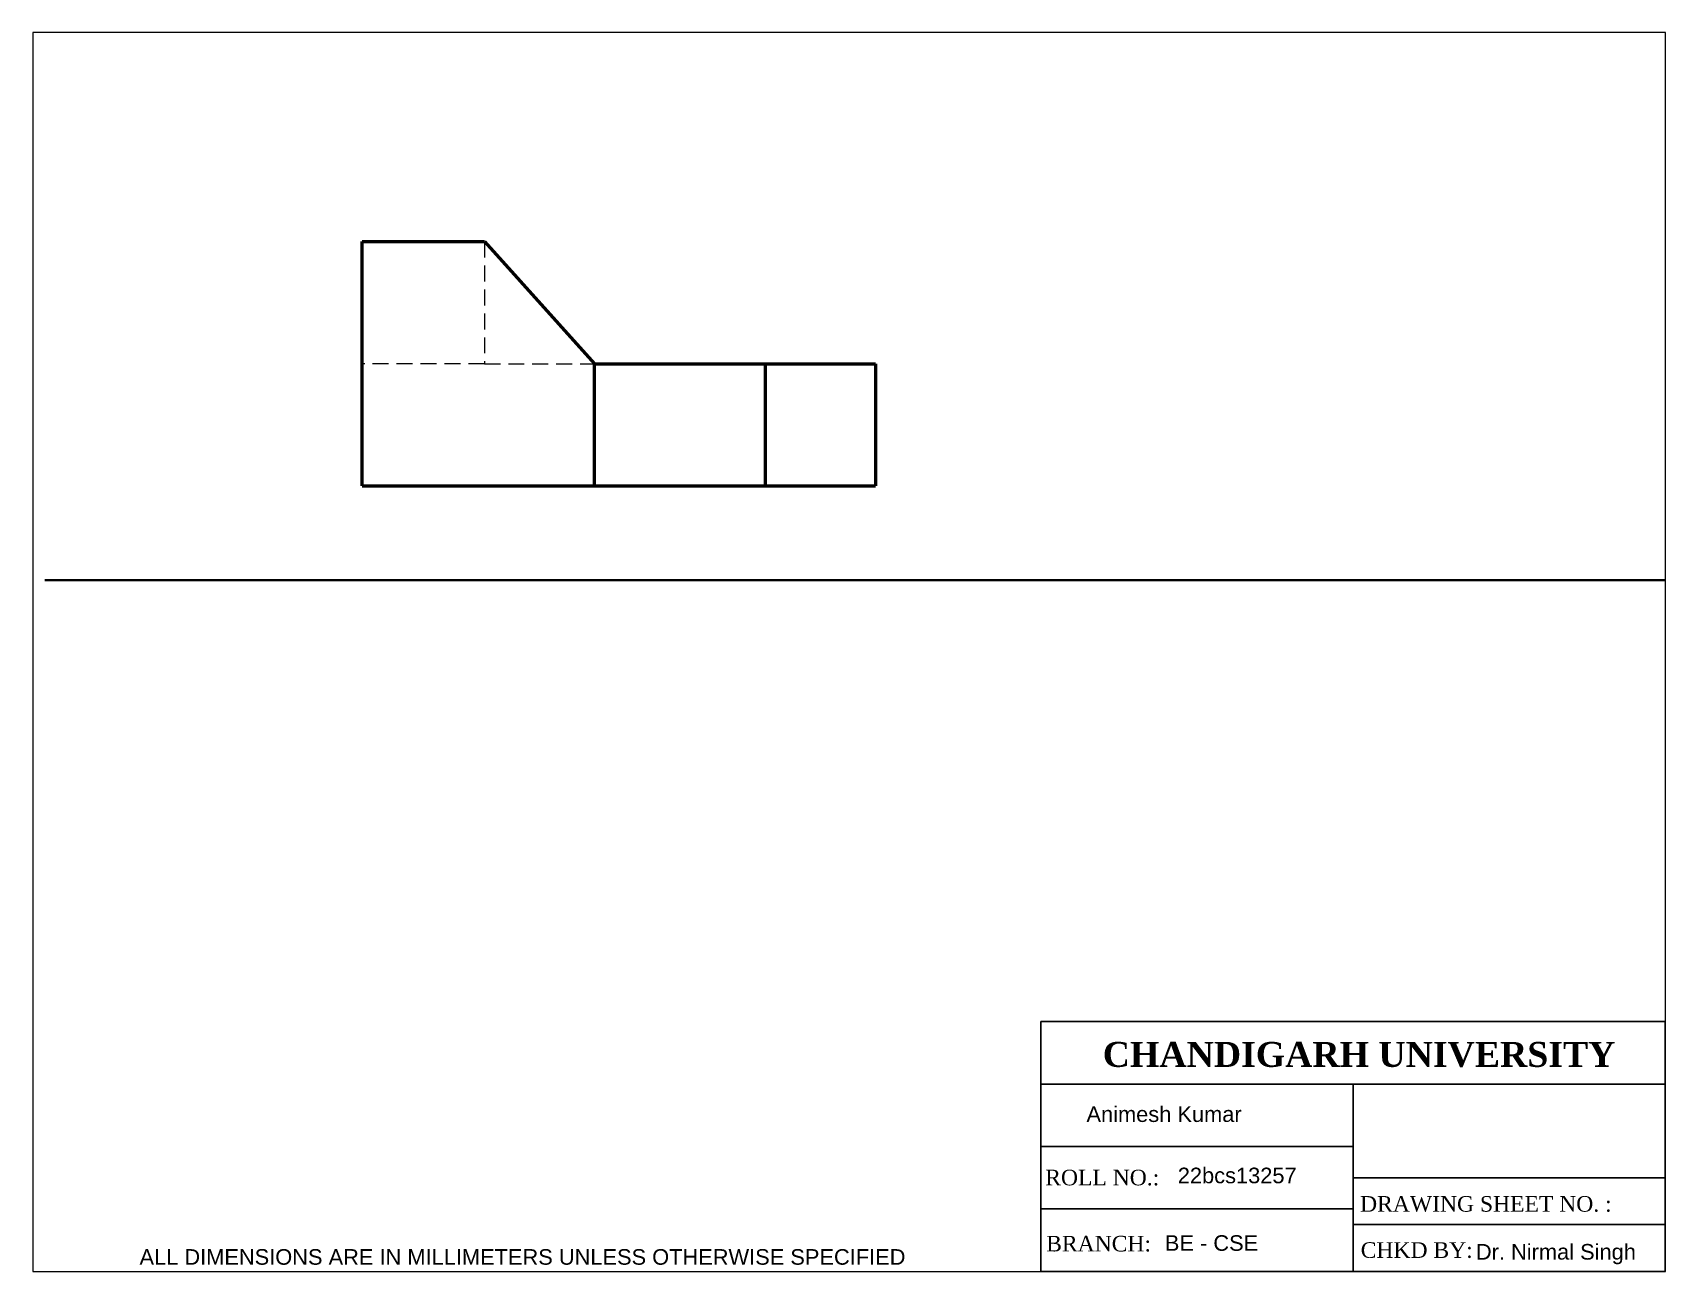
# Paper-space layout 'Layout1' of a CAD drawing. Header units: millimetres. Extents: x 0 to 261, y 0 to 198.
# The model-space entities are those that its viewports show. They can reach past a viewport. Long polylines and large blocks are cut down to what shows.
import ezdxf

# ---------------------------------------------------------------- set-up
doc = ezdxf.new("R2010")
doc.units = ezdxf.units.MM
doc.header["$LTSCALE"] = 10
doc.linetypes.add('ACAD_ISO08W100', pattern=[36, 24, -3, 6, -3])
doc.linetypes.add('HIDDEN', pattern=[0.375, 0.25, -0.125])
doc.layers.add('thick continuous', color=7, linetype='Continuous', lineweight=30)
doc.styles.get("Standard").update_dxf_attribs({"font": 'arial.ttf'})

msp = doc.modelspace()

# ---------------------------------------------------------------- linework, layer by layer
at = {"layer": 'thick continuous', "linetype": 'Continuous', "lineweight": 53}
for p, q in [((61.79, 108.49), (61.79, 148.49)), ((61.79, 148.49), (81.79, 148.49)), ((81.79, 148.49), (99.79, 128.49)), ((99.79, 108.49), (99.79, 128.49)), ((99.79, 128.49), (127.79, 128.49)), ((127.79, 108.49), (127.79, 128.49)), ((127.79, 128.49), (145.79, 128.49)), ((145.79, 128.49), (145.79, 108.49)), ((61.79, 108.49), (99.79, 108.49)), ((99.79, 108.49), (127.79, 108.49)), ((127.79, 108.49), (145.79, 108.49))]:
    msp.add_line(p, q, dxfattribs=at)
at = {"layer": 'thick continuous', "linetype": 'HIDDEN', "lineweight": 15}
for p, q in [((81.79, 148.49), (81.79, 128.49)), ((81.79, 128.49), (61.79, 128.49)), ((81.79, 128.49), (99.79, 128.49))]:
    msp.add_line(p, q, dxfattribs=at)
at = {"layer": 'thick continuous', "lineweight": 35}
msp.add_line((9.84, 93.06), (325.26, 93.06), dxfattribs=at)

psp = doc.layouts.get("Layout1")

# ---------------------------------------------------------------- linework, layer by layer
for p, q in [((161.41, 40), (261.41, 40)), ((161.41, 40), (161.41, 0)), ((261.41, 40), (261.41, 0)), ((161.41, 30), (261.41, 30)), ((161.41, 30), (194.27, 30)), ((211.41, 30), (211.41, 0)), ((161.41, 20), (211.41, 20)), ((211.41, 15), (261.41, 15)), ((161.41, 10), (211.41, 10)), ((211.41, 7.5), (261.41, 7.5)), ((161.41, 0), (261.41, 0))]:
    psp.add_line(p, q)

# ---------------------------------------------------------------- texts
at = {"insert": (170.98, 36.75), "char_height": 4, "attachment_point": 1}
psp.add_mtext_dynamic_manual_height_columns('\\pi0.35393;{\\fTimes New Roman|b1|i0|c0|p18;CHANDIGARH UNIVERSITY}', width=80.8177, gutter_width=40, heights=[0], dxfattribs=at)
at = {"linetype": 'ACAD_ISO08W100', "lineweight": 100, "char_height": 2.5, "attachment_point": 1}
for s, width, insert in [('{\\fTimes New Roman|b0|i0|c0|p18;ROLL NO.:}', 45.3199, (162.13, 16.28)), ('{\\fTimes New Roman|b0|i0|c0|p18;DRAWING SHEET NO. :}', 45.3199, (212.54, 12.06)), ('{\\fTimes New Roman|b0|i0|c0|p18;BRANCH:}', 45.3199, (162.28, 5.69)), ('{\\fTimes New Roman|b0|i0|c0|p18;CHKD BY: }', 47.9779, (212.64, 4.66))]:
    psp.add_mtext_dynamic_manual_height_columns(s, width=width, gutter_width=25, heights=[0], dxfattribs=dict(at, insert=insert))
at = {"layer": 'thick continuous'}
psp.add_text('ALL DIMENSIONS ARE IN MILLIMETERS UNLESS OTHERWISE SPECIFIED', height=2.5, dxfattribs=at).set_placement((17.11, 1.06))
at = {"layer": 'thick continuous', "lineweight": 53, "char_height": 2.5, "attachment_point": 1}
for s, width, heights, insert in [('Animesh Kumar', 46.1245, [0], (168.73, 26.43)), ('22bcs13257', 12.3503, [4.32], (183.35, 16.61)), ('BE - CSE', 26.2128, [0], (181.28, 5.79)), ('Dr. Nirmal Singh', 50, [0], (231.08, 4.38))]:
    psp.add_mtext_dynamic_manual_height_columns(s, width=width, gutter_width=12.5, heights=heights, dxfattribs=dict(at, insert=insert))

# ---------------------------------------------------------------- viewports
at = {"layer": 'thick continuous', "view_target_point": (151.71, 122.67)}
psp.add_viewport(center=(130.71, 99.21), size=(261.41, 198.4125), view_center_point=(-10.24, -41.37), view_height=202.828, dxfattribs=at)

doc.saveas('drawing.dxf')
